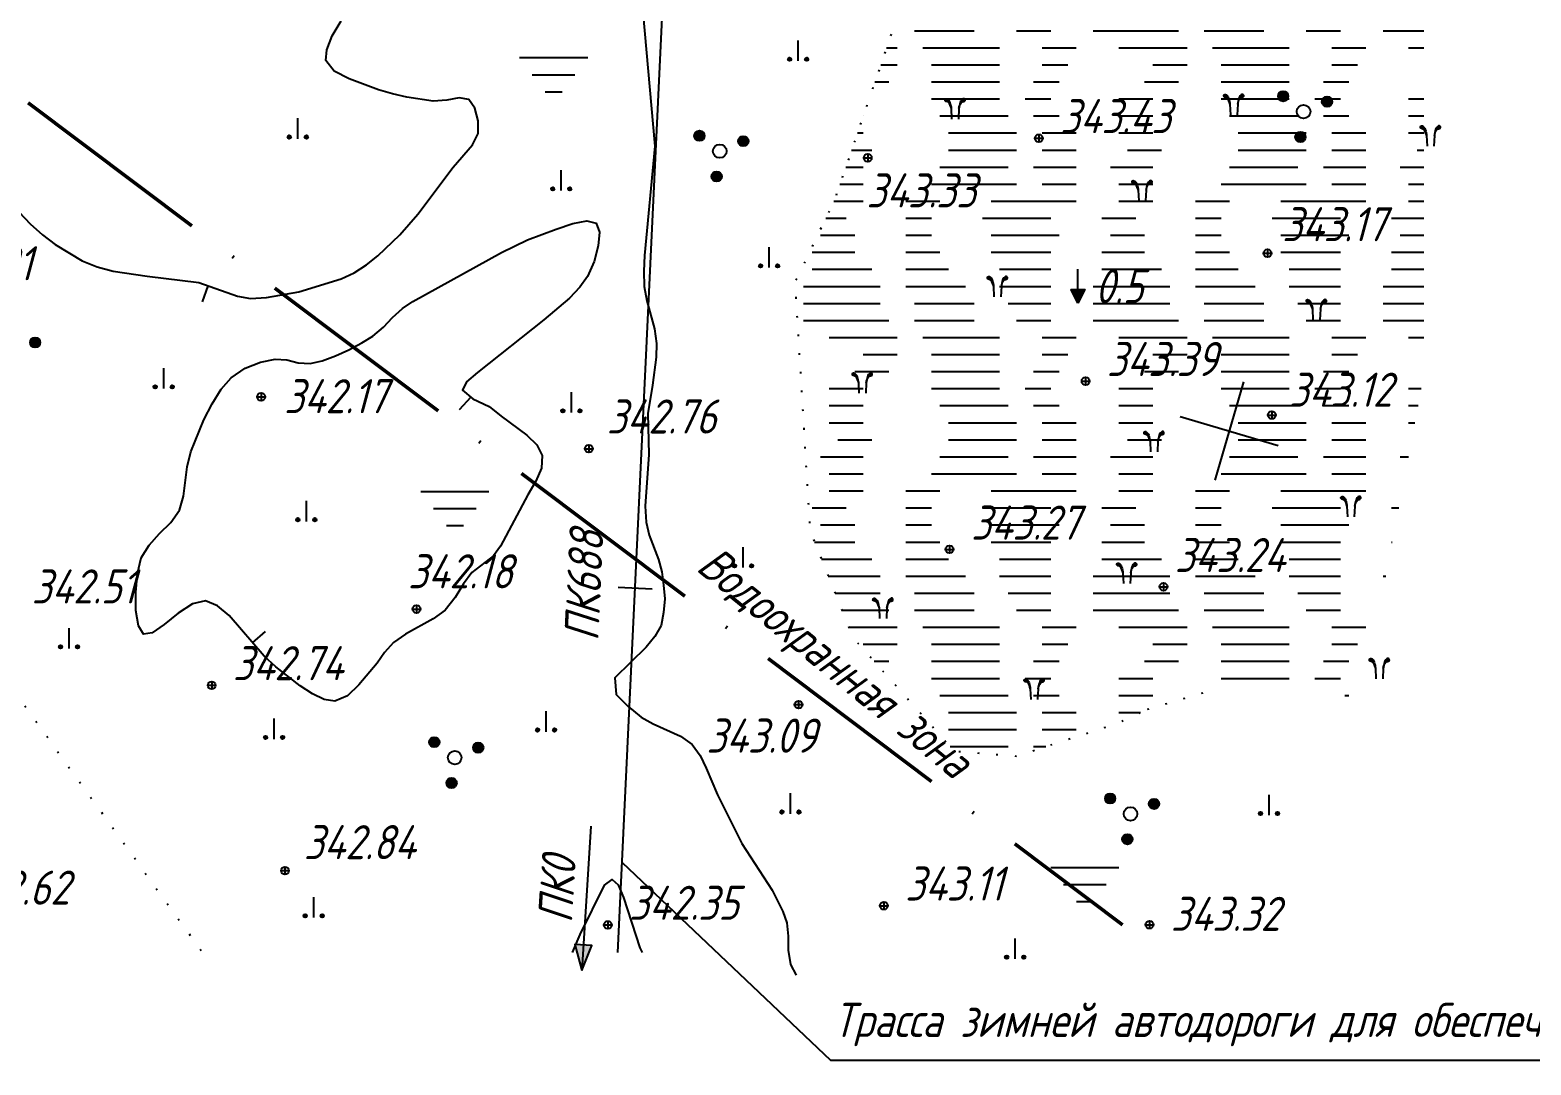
# Model space of a CAD drawing. Extents: x 27 to 1288, y -35 to 667.
# Drawn here: x 356.9 to 445, y 243.2 to 303.9 of the extents above; entities that cross this region are included whole.
import ezdxf
from ezdxf.enums import TextEntityAlignment as Align

# ---------------------------------------------------------------- set-up
doc = ezdxf.new("R2010")
doc.units = 0
doc.header["$PDMODE"] = 34
doc.linetypes.add('ACAD_ISO10W100', pattern=[18, 12, -3, 0, -3])
doc.linetypes.add('ИИDot', pattern=[1, 0, -1])
for name, color, linetype, lineweight in [('ИИ_БОЛОТО_025', 3, 'Continuous', 25), ('ИИ_ГЕОСЕТКА_025', 3, 'Continuous', 25), ('ИИ_ГИДРОЛОГИЯ_025', 150, 'Continuous', 25), ('ИИ_ГРАНИЦА_025', 7, 'Continuous', 25), ('ИИ_КОНТУР_025', 7, 'ИИDot', 25), ('ИИ_ОТМЕТКА_025', 7, 'Continuous', 25), ('ИИ_ПИКЕТАЖ_025', 7, 'Continuous', 25), ('ИИ_РАЗМЕР_025', 7, 'Continuous', 25), ('ИИ_РЕЛЬЕФ_025', 34, 'Continuous', 25), ('ИИ_ТЕКСТ_025', 7, 'Continuous', 25), ('ИИ_ТРАССА_АД_025', 1, 'Continuous', 25), ('ИИ_УГОДЬЯ_025', 7, 'Continuous', 25)]:
    doc.layers.add(name, color=color, linetype=linetype, lineweight=lineweight)
doc.layers.add('ТХ-Л', color=140, linetype='Continuous')
doc.styles.add('VNIPISIMPLEXCUR', font='simplex.shx', dxfattribs={"width": 0.8, "oblique": 15})
doc.dimstyles.new('ИИ-1000-м-dm$0', dxfattribs={"dimtxt": 2.5, "dimasz": 2.5, "dimexe": 1.25, "dimexo": 0, "dimgap": 1, "dimtad": 1, "dimtoh": 1, "dimzin": 1, "dimdsep": 46, "dimtxsty": 'VNIPISIMPLEXCUR', "dimblk": 'OBLIQUE', "dimcen": 2.5, "dimaunit": 1, "dimazin": 0, "dimtfac": 1, "dimtmove": 1, "dimatfit": 2, "dimfxl": 1, "dimarcsym": 0})
doc.dimstyles.new('ИИ-1000-м-dm$2', dxfattribs={"dimtxt": 2.5, "dimasz": 2.5, "dimexe": 1.25, "dimexo": 0, "dimgap": 1, "dimtad": 2, "dimtoh": 1, "dimzin": 1, "dimdsep": 46, "dimtxsty": 'VNIPISIMPLEXCUR', "dimcen": 2.5, "dimaunit": 1, "dimazin": 0, "dimtfac": 1, "dimtmove": 1, "dimatfit": 2, "dimfxl": 1, "dimarcsym": 0})
pattern_1 = [(360, (-9875.186, -9650.137), (6e-15, 17), [5, -1.5, 2, -2.5, 2, -4]), (360, (-9874.686, -9649.137), (6e-15, 17), [4, -1.5, 2.5, -2, 2.5, -4.5]), (360, (-9874.186, -9648.137), (6e-15, 17), [4, -1.5, 2, -3, 2, -4.5]), (360, (-9874.186, -9647.137), (6e-15, 17), [4, -1.5, 2, -2.5, 2, -5]), (360, (-9874.686, -9646.137), (6e-15, 17), [4, -1.5, 1.5, -3.5, 2, -4.5]), (360, (-9875.186, -9645.137), (6e-15, 17), [4, -1.5, 1.5, -4, 2, -4]), (360, (-9875.186, -9644.137), (6e-15, 17), [4, -2, 1.5, -5, 2, -2.5]), (360, (-9875.186, -9643.137), (6e-15, 17), [4, -2.5, 1.5, -5, 2, -2]), (360, (-9875.686, -9642.137), (6e-15, 17), [4.5, -2.5, 2, -2.5, 4, -1.5]), (360, (-9876.186, -9641.137), (6e-15, 17), [3.5, -2.5, 2, -2.5, 5, -1.5]), (360, (-9876.186, -9640.137), (6e-15, 17), [3.5, -2, 2.5, -2.5, 4.5, -2]), (360, (-9876.686, -9639.137), (6e-15, 17), [3.5, -2, 3, -2.5, 4.5, -1.5]), (360, (-9876.686, -9638.137), (6e-15, 17), [2.5, -3, 3, -3, 3.5, -2]), (360, (-9876.686, -9637.137), (6e-15, 17), [2, -3, 3.5, -3, 2.5, -3]), (360, (-9876.686, -9636.137), (6e-15, 17), [1.5, -3.5, 4, -3, 2, -3]), (360, (-9876.686, -9635.137), (6e-15, 17), [1.5, -3, 4, -3, 2, -3.5]), (360, (-9876.686, -9634.137), (6e-15, 17), [2, -3, 5, -2.5, 2, -2.5])]

# ---------------------------------------------------------------- blocks, each defined once
blk = doc.blocks.new('ИИ053951')
at = {"linetype": 'Continuous', "lineweight": 25}
h = blk.add_hatch(color=0, dxfattribs=at)
edge = h.paths.add_edge_path()
edge.add_arc((1.16, 0.95), 0.3, 0, 360)
h = blk.add_hatch(color=0, dxfattribs=at)
edge = h.paths.add_edge_path()
edge.add_arc((-1.403, 0.53), 0.3, 0, 360)
h = blk.add_hatch(color=0, dxfattribs=at)
edge = h.paths.add_edge_path()
edge.add_arc((0.243, -1.48), 0.3, 0, 360)
at = {"color": 0, "linetype": 'Continuous', "lineweight": 25}
for centre, radius in [((1.16, 0.95), 0.3), ((-1.403, 0.53), 0.3), ((0, 0), 0.4), ((0.243, -1.48), 0.3)]:
    blk.add_circle(centre, radius, dxfattribs=at)
blk = doc.blocks.new('ИИ05407')
at = {"linetype": 'Continuous', "lineweight": 25}
h = blk.add_hatch(color=0, dxfattribs=at)
edge = h.paths.add_edge_path()
edge.add_arc((-0.5, 0.1), 0.1, 0, 360)
h = blk.add_hatch(color=0, dxfattribs=at)
edge = h.paths.add_edge_path()
edge.add_arc((0.5, 0.1), 0.1, 0, 360)
at = {"color": 0, "linetype": 'Continuous', "lineweight": 25}
blk.add_lwpolyline([(0, 0), (0, 1.2)], dxfattribs=at)
for centre in [(-0.5, 0.1), (0.5, 0.1)]:
    blk.add_circle(centre, 0.1, dxfattribs=at)
blk = doc.blocks.new('ИИ05403')
at = {"linetype": 'Continuous', "lineweight": 25}
for points in [[(-0.372, 1.104), (-0.431, 1.161), (-0.48, 1.184), (-0.522, 1.188), (-0.557, 1.174), (-0.584, 1.138), (-0.586, 1.087), (-0.571, 1.061), (-0.533, 1.036), (-0.476, 1.021), (-0.421, 1.002), (-0.364, 0.955), (-0.323, 0.896), (-0.283, 0.809), (-0.251, 0.709), (-0.232, 0.626), (-0.236, 0.688), (-0.255, 0.786), (-0.277, 0.879), (-0.302, 0.97), (-0.328, 1.042)], [(0.421, 1.002), (0.476, 1.021), (0.533, 1.036), (0.571, 1.061), (0.586, 1.087), (0.584, 1.138), (0.557, 1.174), (0.522, 1.188), (0.48, 1.184), (0.431, 1.161), (0.372, 1.104), (0.328, 1.042), (0.302, 0.97), (0.277, 0.879), (0.255, 0.786), (0.236, 0.688), (0.232, 0.626), (0.251, 0.709), (0.283, 0.809), (0.323, 0.896), (0.364, 0.955)]]:
    blk.add_hatch(color=0, dxfattribs=at).paths.add_polyline_path(points)
at = {"color": 0, "linetype": 'Continuous', "lineweight": 25}
for points in [[(-0.232, 0.626), (-0.251, 0.709), (-0.283, 0.809), (-0.323, 0.896), (-0.364, 0.955), (-0.421, 1.002), (-0.476, 1.021), (-0.533, 1.036), (-0.571, 1.061), (-0.586, 1.087), (-0.584, 1.138), (-0.557, 1.174), (-0.522, 1.188), (-0.48, 1.184), (-0.431, 1.161), (-0.372, 1.104), (-0.328, 1.042), (-0.302, 0.97), (-0.277, 0.879), (-0.255, 0.786), (-0.236, 0.688), (-0.232, 0.626), (-0.2, 0)], [(0.232, 0.626), (0.251, 0.709), (0.283, 0.809), (0.323, 0.896), (0.364, 0.955), (0.421, 1.002), (0.476, 1.021), (0.533, 1.036), (0.571, 1.061), (0.586, 1.087), (0.584, 1.138), (0.557, 1.174), (0.522, 1.188), (0.48, 1.184), (0.431, 1.161), (0.372, 1.104), (0.328, 1.042), (0.302, 0.97), (0.277, 0.879), (0.255, 0.786), (0.236, 0.688), (0.232, 0.626), (0.2, 0)]]:
    blk.add_lwpolyline(points, dxfattribs=at)
blk = doc.blocks.new('ИИ05468')
at = {"color": 0, "linetype": 'Continuous', "lineweight": 25}
for points in [[(-2, 1), (2, 1)], [(-1.25, 0), (1.25, 0)], [(-0.5, -1), (0.5, -1)]]:
    blk.add_lwpolyline(points, dxfattribs=at)
blk = doc.blocks.new('PICKET')
at = {"color": 0, "linetype": 'Continuous', "lineweight": 25}
for p, q in [((-0.23, 0), (0.23, 0)), ((0, 0.23), (0, -0.23))]:
    blk.add_line(p, q, dxfattribs=at)
blk.add_circle((0, 0), 0.23, dxfattribs=at)
at = {"color": 0, "linetype": 'Continuous', "style": 'VNIPISIMPLEXCUR', "oblique": 15, "width": 0.8}
blk.add_attdef('OTMETKA', (1.25, 0.3), '', height=2, dxfattribs=at)
at = {"color": 8, "linetype": 'Continuous', "style": 'VNIPISIMPLEXCUR', "oblique": 15, "width": 0.8, "flags": 1}
blk.add_attdef('NOMER', (1.25, -2.7), '', height=2, dxfattribs=at)
blk = doc.blocks.new('ИИ05466')
at = {"linetype": 'Continuous', "lineweight": 25}
blk.add_hatch(color=0, dxfattribs=at).paths.add_polyline_path([(0, 0), (-0.4, 0.8), (0.4, 0.8)])
at = {"color": 0, "linetype": 'Continuous', "lineweight": 25}
for points in [[(0, 0), (0, 2)], [(0, 0), (-0.4, 0.8), (0.4, 0.8), (0, 0)]]:
    blk.add_lwpolyline(points, dxfattribs=at)
at = {"color": 0, "linetype": 'Continuous', "style": 'VNIPISIMPLEXCUR', "oblique": 15, "width": 0.8}
blk.add_attdef('DEPTH', (1, 0), '', height=2, dxfattribs=at)
blk = doc.blocks.new('ИИ15001')
at = {"color": 0, "linetype": 'Continuous', "lineweight": 25}
blk.add_lwpolyline([(0, 1), (0, -1)], dxfattribs=at)
at = {"color": 0, "linetype": 'Continuous', "lineweight": 25, "style": 'VNIPISIMPLEXCUR', "oblique": 15, "width": 0.8}
blk.add_attdef('STATIONING', text='', height=2, dxfattribs=at).set_placement((0, 2), align=Align.CENTER)
at = {"color": 7, "linetype": 'Continuous', "lineweight": 25, "style": 'VNIPISIMPLEXCUR', "oblique": 15, "width": 0.8}
blk.add_attdef('HEIGHT', text='', height=2, dxfattribs=at).set_placement((0, -2), align=Align.TOP_CENTER)
blk = doc.blocks.new('ИИ15008')
at = {"linetype": 'Continuous', "lineweight": 25}
blk.add_hatch(color=0, dxfattribs=at).paths.add_polyline_path([(0, 0), (1.5, -0.5), (1.5, 0.5)])
at = {"color": 0, "linetype": 'Continuous', "lineweight": 25}
blk.add_lwpolyline([(0, 0), (1.5, -0.5), (1.5, 0.5)], close=True, dxfattribs=at)
blk.add_lwpolyline([(8.5, 0), (0, 0)], dxfattribs=at)
blk = doc.blocks.new('ИИ053296')
at = {"color": 0, "linetype": 'Continuous', "lineweight": 25}
blk.add_lwpolyline([(0, 0), (1, 0)], dxfattribs=at)
blk = doc.blocks.new('*D39')
at = {"layer": 'Defpoints', "color": 0, "transparency": 16777216}
for p in [(400.908, 449.847), (399.589, 355.38), (299.105, 349.863), (438.723, 349.861), (391.42, 249.785)]:
    blk.add_point(p, dxfattribs=at)
at = {"layer": 'ИИ_РАЗМЕР_025', "color": 0, "lineweight": -2, "transparency": 16777216}
for p, q in [((408.369, 358.373), (415.625, 360.505)), ((400.865, 354.343), (408.369, 358.373))]:
    blk.add_line(p, q, dxfattribs=at)
blk.add_arc((396.166, 349.862), 6.493, 17.71807, 69.56616, dxfattribs=at)
at = {"layer": 'ИИ_РАЗМЕР_025', "color": 0, "transparency": 16777216}
for points in [[(398.366, 355.62), (398.5, 356.273), (396.474, 356.348)], [(402.681, 351.889), (402.022, 351.786), (402.659, 349.862)]]:
    blk.add_solid(points, dxfattribs=at)
at = {"layer": 'ИИ_РАЗМЕР_025', "color": 0, "transparency": 16777216, "insert": (411.76, 361.132), "char_height": 2, "attachment_point": 5, "rotation": 16.37319, "style": 'VNIPISIMPLEXCUR'}
blk.add_mtext("87°17'", dxfattribs=at)
blk = doc.blocks.new('ИИ05012')
at = {"color": 0, "linetype": 'Continuous', "flags": 128}
for points in [[(0, 3), (0, -3)], [(-3, 0), (3, 0)]]:
    blk.add_lwpolyline(points, dxfattribs=at)
blk = doc.blocks.new('_Oblique')
at = {"color": 0, "linetype": 'ByBlock', "lineweight": -2}
blk.add_line((-0.5, -0.5), (0.5, 0.5), dxfattribs=at)
blk = doc.blocks.new('*D56')
at = {"layer": 'Defpoints', "color": 0, "transparency": 16777216}
for p in [(264.127, 349.863, 0.1), (323.314, 349.862, -342.96), (323.314, 241.522)]:
    blk.add_point(p, dxfattribs=at)
at = {"layer": 'ТХ-Л', "color": 0, "lineweight": -2, "transparency": 16777216}
for p, q in [((264.127, 349.863), (264.127, 240.272)), ((323.314, 349.862), (323.314, 240.272)), ((264.127, 241.522), (323.314, 241.522)), ((293.721, 241.522), (296.777, 232.635)), ((296.777, 232.635), (396.842, 232.635))]:
    blk.add_line(p, q, dxfattribs=at)
at = {"layer": 'ТХ-Л', "color": 0, "lineweight": -2, "transparency": 16777216, "xscale": 2.5, "yscale": 2.5, "zscale": 2.5, "rotation": 180}
blk.add_blockref('_Oblique', (264.127, 241.522), dxfattribs=at)
at = {"layer": 'ТХ-Л', "color": 0, "lineweight": -2, "transparency": 16777216, "xscale": 2.5, "yscale": 2.5, "zscale": 2.5}
blk.add_blockref('_Oblique', (323.314, 241.522), dxfattribs=at)
at = {"layer": 'ТХ-Л', "color": 0, "transparency": 16777216, "insert": (346.81, 235.302), "char_height": 2.5, "attachment_point": 5, "style": 'VNIPISIMPLEXCUR'}
blk.add_mtext('Укрепление береговой траншеи трехмерными георешетками', dxfattribs=at)

msp = doc.modelspace()

# ---------------------------------------------------------------- hatches: boundary and pattern name
at = {"layer": 'ИИ_БОЛОТО_025'}
h = msp.add_hatch(dxfattribs=at)
h.set_pattern_fill('ИИ_БОЛОТО', color=256, angle=-16.37319, style=0, pattern_type=2)
h.set_pattern_definition(pattern_1)
h.paths.add_polyline_path([(438.723, 332.524), (436.22, 366.11), (423.314, 349.861), (421.379, 341.606), (420.515, 337.806), (417.906, 331.999), (411.949, 318.757), (407.836, 304.757), (404.147, 293.967), (401.817, 289.109), (402.696, 274.535), (405.234, 268.248), (408.825, 264.228), (411.152, 261.612), (414.804, 261.312), (420.648, 263.203), (422.503, 264.062), (437.875, 316.383), (434.211, 317.265), (432.754, 321.081), (434.486, 328.237), (438.67, 332.46)])
h = msp.add_hatch(dxfattribs=at)
h.set_pattern_fill('ИИ_БОЛОТО', color=256, angle=-16.37319, style=0, pattern_type=2)
h.set_pattern_definition(pattern_1)
h.paths.add_polyline_path([(438.746, 283.819), (438.723, 283.819), (438.723, 315.553), (438.677, 315.613), (437.875, 316.383), (422.503, 264.062), (425.68, 265.009), (430.662, 265.546), (435.13, 264.669)])

# ---------------------------------------------------------------- linework, layer by layer
at = {"layer": 'ИИ_ГРАНИЦА_025', "color": 150, "linetype": 'ACAD_ISO10W100', "lineweight": 50, "flags": 128}
msp.add_lwpolyline([(404.551, 449.826), (378.09, 403.643), (354.025, 369.331), (340.765, 352.073), (337.745, 338.489), (334.581, 316.346), (421.044, 251.408)], dxfattribs=at)
at = {"layer": 'ИИ_КОНТУР_025', "flags": 128}
for points in [[(385.675, 396.401), (388.14, 393.982), (390.08, 391.714), (390.15, 387.9), (390.206, 385.392), (389.373, 382.749), (387.598, 379.024), (385.642, 371.787), (384.84, 363.57), (381.997, 354.992), (380.168, 352.054), (377.184, 350.773), (371.921, 350.389), (365.697, 351.115), (361.824, 350.14), (359.883, 348.229), (357.565, 342.845), (357.528, 337.71), (359.143, 328.487), (359.136, 322.516), (357.127, 315.364), (354.481, 309.801), (350.757, 303.71), (346.958, 294.534), (345.606, 288.683), (344.711, 283.709), (346.899, 277.436), (350.618, 270.869), (355.677, 265.574), (367.052, 249.786)], [(435.897, 365.7), (430.762, 360.501), (423.314, 349.861), (421.379, 341.606), (420.515, 337.806), (417.906, 331.999), (411.949, 318.757), (407.836, 304.757), (404.147, 293.967), (401.817, 289.109), (402.696, 274.535), (405.234, 268.248), (408.825, 264.228), (411.152, 261.612), (414.804, 261.312), (420.648, 263.203), (422.503, 264.062)], [(422.503, 264.062), (425.68, 265.009), (426.507, 265.098)]]:
    msp.add_lwpolyline(points, dxfattribs=at)
at = {"layer": 'ИИ_РЕЛЬЕФ_025'}
for points, elevation in [([(392.899, 304.976), (393.599, 297.108), (392.994, 290.689), (392.95, 289.773), (392.976, 288.871), (393.122, 288.027), (393.571, 286.374), (393.691, 285.513), (393.677, 284.722), (393.454, 283.078), (393.188, 281.419), (393.253, 279.005), (393.036, 275.978), (393.085, 275.034), (393.266, 274.275), (393.804, 272.854), (393.999, 272.129), (394.11, 271.344), (394.179, 270.536), (394.099, 269.745), (393.962, 268.971), (393.601, 268.321), (393.081, 267.702), (391.246, 265.898), (391.32, 264.919), (392.013, 264.25), (392.795, 263.591), (393.491, 263.213), (395.109, 262.485), (395.779, 261.99), (396.252, 261.349), (396.612, 260.604), (397.264, 259.048), (398.696, 256.184), (400.486, 253.447), (401.098, 252.19), (401.335, 251.526), (401.414, 250.744), (401.414, 249.92), (401.556, 249.084), (401.886, 248.457)], 343), ([(356.288, 293.22), (356.943, 292.542), (357.654, 291.907), (358.409, 291.326), (360.001, 290.37), (360.878, 290.018), (361.816, 289.77), (363.806, 289.471), (366.831, 289.094), (369.108, 288.299), (369.863, 288.163), (370.811, 288.227), (372.699, 288.547), (375.186, 289.318), (375.96, 289.677), (376.673, 290.134), (377.342, 290.66), (378.64, 291.902), (379.69, 293.12), (381.768, 295.871), (382.896, 297.177), (383.223, 297.851), (383.231, 298.578), (383.041, 299.323), (382.681, 299.837), (382.122, 299.938), (381.391, 299.805), (380.589, 299.743), (379.045, 299.978), (378.201, 300.169), (377.384, 300.399), (375.668, 301.047), (374.774, 301.503), (374.298, 302.125), (374.348, 302.756), (374.667, 303.571), (375.18, 304.463)], 343), ([(388.77, 249.79), (389.207, 250.845), (390.641, 253.734), (391.085, 254.07), (391.436, 253.764), (391.764, 253.023), (392.709, 250.055), (392.843, 249.79)], 342.5)]:
    msp.add_lwpolyline(points, dxfattribs=dict(at, elevation=elevation))
at = {"layer": 'ИИ_РЕЛЬЕФ_025', "elevation": 342.5}
msp.add_lwpolyline([(374.823, 264.534), (374.199, 264.631), (373.513, 264.96), (372.792, 265.442), (371.35, 266.543), (370.665, 267.172), (368.616, 269.556), (367.927, 270.136), (367.233, 270.416), (366.458, 270.239), (365.622, 269.694), (364.81, 269.042), (364.108, 268.546), (363.598, 268.471), (363.288, 268.963), (363.14, 269.848), (363.134, 270.934), (363.246, 272.028), (363.455, 272.938), (363.93, 273.687), (364.535, 274.372), (365.196, 275.026), (365.698, 275.749), (365.945, 276.554), (366.152, 278.284), (366.368, 279.169), (367.134, 281.038), (367.619, 281.99), (368.156, 282.839), (368.732, 283.502), (369.553, 284.068), (370.45, 284.425), (371.323, 284.612), (372.001, 284.56), (372.661, 284.382), (373.378, 284.34), (374.074, 284.506), (374.85, 284.793), (375.643, 285.157), (376.394, 285.558), (377.039, 285.952), (377.671, 286.479), (378.197, 287.042), (378.784, 287.579), (379.395, 287.991), (384.592, 290.854), (386.116, 291.601), (387.797, 292.234), (388.777, 292.555), (389.614, 292.715), (390.155, 292.58), (390.34, 292.061), (390.279, 291.252), (390.028, 290.326), (389.645, 289.459), (389.199, 288.82), (388.594, 288.182), (387.08, 286.907), (383.185, 283.823), (382.547, 283.263), (382.307, 282.786), (382.911, 282.267), (383.879, 281.824), (384.578, 281.261), (386.09, 280.15), (386.674, 279.571), (386.991, 278.955), (386.947, 278.216), (386.608, 277.437), (386.152, 276.642), (384.543, 273.638), (384.122, 273.057), (382.862, 272.094), (382.367, 271.415), (381.882, 270.615), (381.286, 269.873), (380.591, 269.359), (378.957, 268.46), (378.267, 267.975), (377.735, 267.381), (377.302, 266.76), (376.217, 265.495), (375.559, 264.854)], close=True, dxfattribs=at)
at = {"layer": 'ИИ_ТЕКСТ_025'}
msp.add_lwpolyline([(391.671, 255.076), (403.907, 243.466), (498.54, 243.466)], dxfattribs=at)
at = {"layer": 'ИИ_ТРАССА_АД_025', "flags": 128}
msp.add_lwpolyline([(391.42, 249.785), (400.908, 449.847)], dxfattribs=at)
at = {"layer": 'ИИ_ТРАССА_АД_025'}
msp.add_lwpolyline([(391.42, 249.785), (400.908, 449.847)], dxfattribs=at)

# ---------------------------------------------------------------- block references
at = {"layer": 'ИИ_БОЛОТО_025', "rotation": 359.9998644233977}
for p in [(387.657, 301.296), (381.861, 275.847), (418.83, 253.78)]:
    msp.add_blockref('ИИ05468', p, dxfattribs=at)
at = {"layer": 'ИИ_БОЛОТО_025', "color": 7, "rotation": 359.9998644233977}
msp.add_blockref('ИИ05466', (418.418, 287.885), dxfattribs=at).add_auto_attribs({'DEPTH': '0.5'})
at = {"layer": 'ИИ_ГЕОСЕТКА_025', "rotation": 343.6268088678422}
msp.add_blockref('ИИ05012', (427.3, 280.388), dxfattribs=at)
at = {"layer": 'ИИ_ОТМЕТКА_025', "rotation": 359.9998644233977}
for p, values in [((416.128, 297.564, 343.43), {'OTMETKA': '343.43'}), ((349.7, 288.929, 342.91), {'OTMETKA': '342.91'}), ((418.872, 283.312, 343.39), {'OTMETKA': '343.39'}), ((355.781, 269.966, 342.51), {'OTMETKA': '342.51'}), ((367.591, 265.464, 342.74), {'OTMETKA': '342.74'}), ((407.035, 252.531, 343.11), {'OTMETKA': '343.11'}), ((390.836, 251.404, 342.35), {'OTMETKA': '342.35'})]:
    msp.add_blockref('PICKET', p, dxfattribs=at).add_auto_attribs(values)
at = {"layer": 'ИИ_ОТМЕТКА_025'}
ref = msp.add_blockref('PICKET', (406.088, 296.417, 343.33), dxfattribs=dict(at, rotation=359.9998644233977))
ref.add_attrib('OTMETKA', '343.33', (406.017, 293.507, 343.33), dxfattribs={"layer": '0', "color": 0, "linetype": 'Continuous', "height": 2, "rotation": 359.99986, "style": 'VNIPISIMPLEXCUR', "oblique": 15, "width": 0.8})
ref = msp.add_blockref('PICKET', (429.547, 290.818, 343.17), dxfattribs=dict(at, rotation=359.9998644233977))
ref.add_attrib('OTMETKA', '343.17', (430.414, 291.52, 343.17), dxfattribs={"layer": '0', "color": 0, "linetype": 'Continuous', "height": 2, "rotation": 359.99986, "style": 'VNIPISIMPLEXCUR', "oblique": 15, "width": 0.8})
ref = msp.add_blockref('PICKET', (429.798, 281.323, 343.12), dxfattribs=dict(at, rotation=359.9998644233977))
ref.add_attrib('OTMETKA', '343.12', (430.798, 281.81, 343.12), dxfattribs={"layer": '0', "color": 0, "linetype": 'Continuous', "height": 2, "rotation": 359.99986, "style": 'VNIPISIMPLEXCUR', "oblique": 15, "width": 0.8})
ref = msp.add_blockref('PICKET', (370.491, 282.393, 342.17), dxfattribs=dict(at, rotation=359.9998644233977))
ref.add_attrib('OTMETKA', '342.17', (371.841, 281.429, 342.17), dxfattribs={"layer": '0', "color": 0, "linetype": 'Continuous', "height": 2, "rotation": 359.99986, "style": 'VNIPISIMPLEXCUR', "oblique": 15, "width": 0.8})
ref = msp.add_blockref('PICKET', (389.723, 279.348, 342.76), dxfattribs=dict(at, rotation=359.9998644233977))
ref.add_attrib('OTMETKA', '342.76', (390.779, 280.239, 342.76), dxfattribs={"layer": '0', "color": 0, "linetype": 'Continuous', "height": 2, "rotation": 359.99986, "style": 'VNIPISIMPLEXCUR', "oblique": 15, "width": 0.8})
ref = msp.add_blockref('PICKET', (410.886, 273.443, 343.27), dxfattribs=dict(at, rotation=359.9998644233977))
ref.add_attrib('OTMETKA', '343.27', (412.153, 274.011, 343.27), dxfattribs={"layer": '0', "color": 0, "linetype": 'Continuous', "height": 2, "rotation": 359.99986, "style": 'VNIPISIMPLEXCUR', "oblique": 15, "width": 0.8})
ref = msp.add_blockref('PICKET', (423.443, 271.247, 343.24), dxfattribs=dict(at, rotation=359.9998644233977))
ref.add_attrib('OTMETKA', '343.24', (424.113, 272.11, 343.24), dxfattribs={"layer": '0', "color": 0, "linetype": 'Continuous', "height": 2, "rotation": 359.99986, "style": 'VNIPISIMPLEXCUR', "oblique": 15, "width": 0.8})
ref = msp.add_blockref('PICKET', (379.61, 269.938, 342.18), dxfattribs=dict(at, rotation=359.9998644233977))
ref.add_attrib('OTMETKA', '342.18', (379.112, 271.154, 342.18), dxfattribs={"layer": '0', "color": 0, "linetype": 'Continuous', "height": 2, "rotation": 359.99986, "style": 'VNIPISIMPLEXCUR', "oblique": 15, "width": 0.8})
ref = msp.add_blockref('PICKET', (402.028, 264.331, 343.09), dxfattribs=dict(at, rotation=359.9998644233977))
ref.add_attrib('OTMETKA', '343.09', (396.62, 261.513, 343.09), dxfattribs={"layer": '0', "color": 0, "linetype": 'Continuous', "height": 2, "rotation": 359.99986, "style": 'VNIPISIMPLEXCUR', "oblique": 15, "width": 0.8})
ref = msp.add_blockref('PICKET', (371.891, 254.591, 342.84), dxfattribs=dict(at, rotation=359.9998644233977))
ref.add_attrib('OTMETKA', '342.84', (372.996, 255.261, 342.84), dxfattribs={"layer": '0', "color": 0, "linetype": 'Continuous', "height": 2, "rotation": 359.99986, "style": 'VNIPISIMPLEXCUR', "oblique": 15, "width": 0.8})
ref = msp.add_blockref('PICKET', (351.678, 252.098, 342.62), dxfattribs=dict(at, rotation=359.9998644233977))
ref.add_attrib('OTMETKA', '342.62', (352.853, 252.595, 342.62), dxfattribs={"layer": '0', "color": 0, "linetype": 'Continuous', "height": 2, "rotation": 359.99986, "style": 'VNIPISIMPLEXCUR', "oblique": 15, "width": 0.8})
ref = msp.add_blockref('PICKET', (422.625, 251.416, 343.32), dxfattribs=dict(at, rotation=359.9998644233977))
ref.add_attrib('OTMETKA', '343.32', (423.875, 251.055, 343.32), dxfattribs={"layer": '0', "color": 0, "linetype": 'Continuous', "height": 2, "rotation": 359.99986, "style": 'VNIPISIMPLEXCUR', "oblique": 15, "width": 0.8})
at = {"layer": 'ИИ_ПИКЕТАЖ_025', "color": 1}
ref = msp.add_blockref('ИИ15001', (392.435, 271.175), dxfattribs=dict(at, rotation=87.28470886784214))
ref.add_attrib('STATIONING', 'ПК688', dxfattribs={"layer": '0', "color": 0, "linetype": 'Continuous', "height": 2, "rotation": 87.28471, "style": 'VNIPISIMPLEXCUR', "oblique": 15, "width": 0.8}).set_placement((390.437, 271.27), align=Align.CENTER)
at = {"layer": 'ИИ_РЕЛЬЕФ_025'}
for p, rotation in [((367.363, 288.908, 343), 250.76201132), ((382.789, 282.372, 342.5), 227.8469386890767), ((369.985, 267.963, 342.5), 40.67531080999998)]:
    msp.add_blockref('ИИ053296', p, dxfattribs=dict(at, rotation=rotation))
at = {"layer": 'ИИ_ТЕКСТ_025', "rotation": 86.51524153038545}
msp.add_blockref('ИИ15008', (389.317, 248.722), dxfattribs=at)
at = {"layer": 'ИИ_УГОДЬЯ_025'}
for name, p, rotation in [('ИИ05407', (402.007, 302.103), 359.9998644233977), ('ИИ053951', (431.662, 299.127), 343.6268088678422), ('ИИ05403', (411.211, 298.695), 359.9998644233977), ('ИИ05403', (427.566, 298.945), 359.9998644233977), ('ИИ05407', (372.646, 297.539), 359.9998644233977), ('ИИ053951', (397.407, 296.808), 343.6268088678422), ('ИИ05403', (439.107, 297.101), 359.9998644233977), ('ИИ05407', (388.104, 294.495), 359.9998644233977), ('ИИ05403', (422.19, 293.892), 359.9998644233977), ('ИИ05407', (400.303, 289.976), 359.9998644233977), ('ИИ05403', (413.697, 288.262), 359.9998644233977), ('ИИ05403', (432.416, 286.906), 359.9998644233977), ('ИИ053951', (355.853, 284.998), 343.6268088678422), ('ИИ05407', (364.775, 282.874), 359.9998644233977), ('ИИ05403', (405.771, 282.604), 359.9998644233977), ('ИИ05407', (388.699, 281.468), 359.9998644233977), ('ИИ05403', (422.886, 279.166), 359.9998644233977), ('ИИ05407', (373.146, 275.083), 359.9998644233977), ('ИИ05403', (434.441, 275.356), 359.9998644233977), ('ИИ05407', (398.771, 272.371), 359.9998644233977), ('ИИ05403', (421.29, 271.445), 359.9998644233977), ('ИИ05403', (406.983, 269.385), 359.9998644233977), ('ИИ05407', (359.223, 267.622), 359.9998644233977), ('ИИ05403', (436.11, 265.848), 359.9998644233977), ('ИИ05403', (415.857, 264.639), 359.9998644233977), ('ИИ05407', (371.256, 262.31), 359.9998644233977), ('ИИ05407', (387.213, 262.744), 359.9998644233977), ('ИИ053951', (381.852, 261.222), 343.6268088678422), ('ИИ05407', (401.553, 257.932), 359.9998644233977), ('ИИ053951', (421.508, 257.922), 343.6268088678422), ('ИИ05407', (429.635, 257.843), 359.9998644233977), ('ИИ05407', (373.577, 251.84), 359.9998644233977), ('ИИ05407', (414.741, 249.413), 359.9998644233977)]:
    msp.add_blockref(name, p, dxfattribs=dict(at, rotation=rotation))

# ---------------------------------------------------------------- texts
at = {"layer": 'ИИ_ГИДРОЛОГИЯ_025', "style": 'VNIPISIMPLEXCUR', "oblique": 15, "width": 0.8}
msp.add_text('Водоохранная зона', height=2, rotation=320.90337, dxfattribs=at).set_placement((395.948, 272.252))
at = {"layer": 'ИИ_ТЕКСТ_025', "style": 'VNIPISIMPLEXCUR', "oblique": 15, "width": 0.8}
for s, rotation, p in [('ПК0', 86.51532, (388.736, 251.485)), ('Трасса зимней автодороги для обеспечения проезда от существующей ', 359.99986, (404.087, 244.831))]:
    msp.add_text(s, height=2, rotation=rotation, dxfattribs=at).set_placement(p)

# ---------------------------------------------------------------- dimensions: what is measured, and where the dimension line sits
at = {"layer": 'ИИ_РАЗМЕР_025'}
dim = msp.add_angular_dim_2l(base=(399.589, 355.38), line1=((299.105, 349.863), (438.723, 349.861)), line2=((391.42, 249.785), (400.908, 449.847)), dimstyle='ИИ-1000-м-dm$2', override={"dimscale": 1, "dimtxt": 2, "dimasz": 2, "dimgap": 0.5, "dimlfac": 1}, dxfattribs=at)
dim.commit()
dim.dimension.update_dxf_attribs({"geometry": '*D39', "text_midpoint": (411.76, 361.132), "dimtype": 162})
at = {"layer": 'ТХ-Л'}
dim = msp.add_linear_dim(base=(323.314, 241.522, 342.96), p1=(264.127, 349.863, 343.06), p2=(323.314, 349.862), text='Укрепление береговой траншеи трехмерными георешетками', dimstyle='ИИ-1000-м-dm$0', override={"dimlfac": 1, "dimtxsty": 'VNIPISIMPLEXCUR', "dimtolj": 0}, dxfattribs=at)
dim.commit()
dim.dimension.update_dxf_attribs({"geometry": '*D56', "text_midpoint": (297.777, 232.635, 342.96), "dimtype": 160})

doc.saveas('drawing.dxf')
